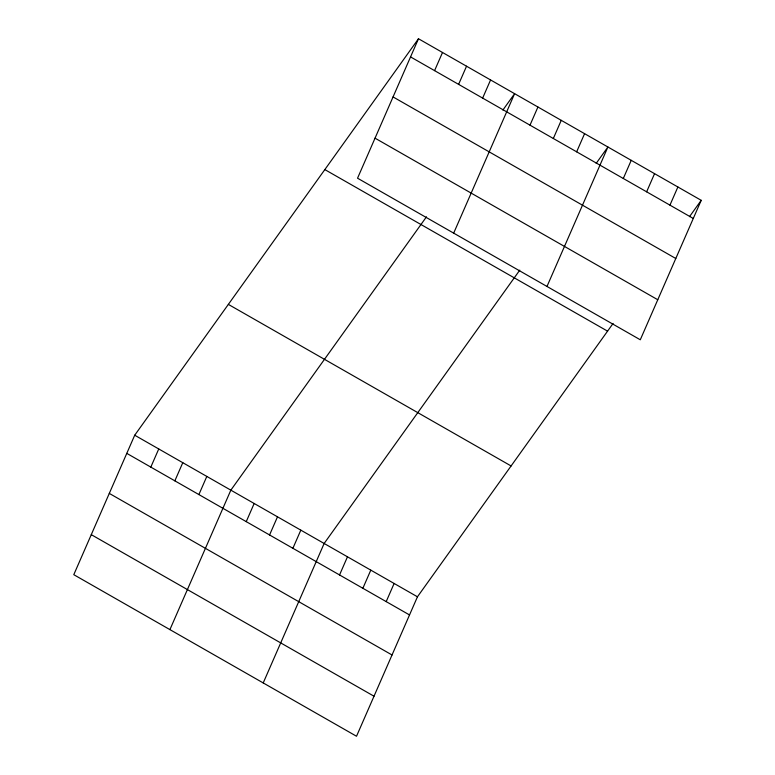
<?xml version="1.0" encoding="UTF-8"?>
<svg xmlns="http://www.w3.org/2000/svg" width="775" height="775" viewBox="0 0 775 775"><rect width="100%" height="100%" fill="white"/><g stroke="black" fill="none" stroke-linecap="round" stroke-linejoin="round"><path stroke-width="1.16" d="M418.481 38.75L357.546 178.202L640.286 339.779L701.21 200.318L418.481 38.75L134.714 435.221L73.79 574.682L356.519 736.25L417.454 596.798L613.073 323.456M150.815 467.112L158.749 448.957M174.85 480.849L182.784 462.694M198.884 494.576L206.818 476.422M169.919 629.61L230.843 490.158L426.473 216.826M434.581 70.632L442.506 52.487M246.237 521.643L254.171 503.488M458.606 84.368L466.54 66.214M269.564 534.973L277.498 516.818M482.641 98.105L490.575 79.951M292.892 548.303L300.826 530.148M453.675 233.139L514.61 93.688L502.897 110.04M263.219 682.93L324.144 543.478L519.773 270.146M530.003 125.162L537.928 107.018M339.547 574.963L347.471 556.808M553.331 138.493L561.255 120.338M362.865 588.293L370.799 570.138M576.648 151.822L584.583 133.668M386.192 601.613L394.126 583.468M546.985 286.459L607.91 146.998L596.198 163.36M623.303 178.483L631.238 160.328M646.631 191.812L654.555 173.658M669.949 205.142L677.883 186.988M689.508 216.671L701.21 200.318M410.547 56.904L693.276 218.472M393.061 96.933L675.79 258.501M375.042 138.173L657.772 299.741M324.841 169.589L607.571 331.157M228.354 304.391L511.093 465.959M134.714 435.221L417.454 596.798M126.79 453.375L409.52 614.943M109.294 493.404L392.034 654.982M91.276 534.653L374.015 696.221"/></g></svg>
